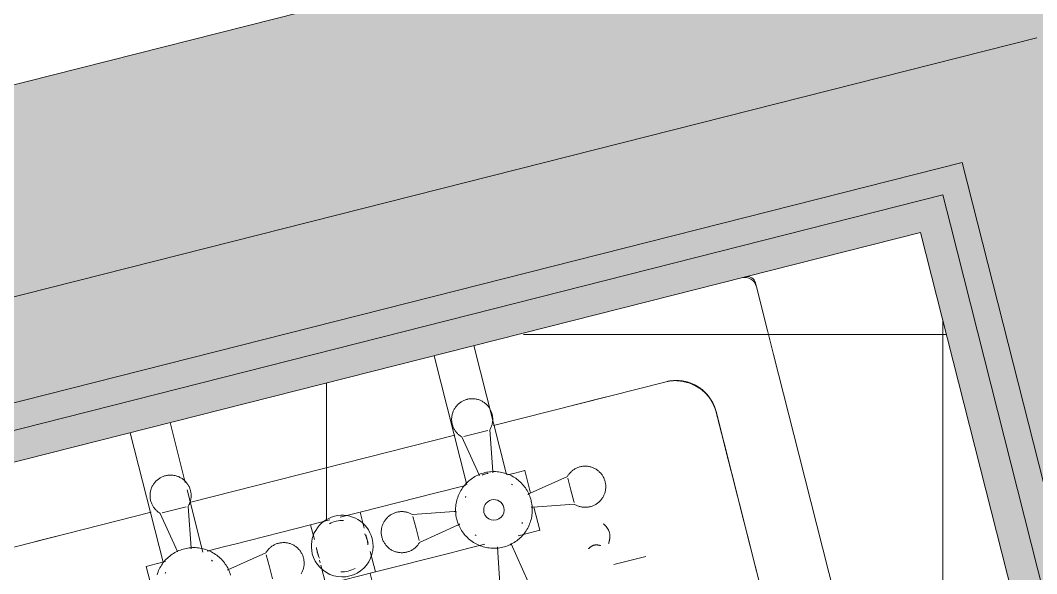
# Model space of a CAD drawing. Header units: metres. Extents: x -227.9 to -140, y 37.9 to 92.1.
# Drawn here: x -158.8488 to -158.3542, y 60.7838 to 61.053 of the extents above; entities that cross this region are included whole.
import ezdxf

# ---------------------------------------------------------------- set-up
doc = ezdxf.new("R2010")
doc.units = ezdxf.units.M
for name, color, linetype, lineweight in [('A-FLOR-PATT', 7, 'Continuous', 5), ('A-WALL', 7, 'Continuous', 5), ('I-WALL', 7, 'Continuous', 5), ('Q-SPCQ', 7, 'Continuous', 5)]:
    doc.layers.add(name, color=color, linetype=linetype, lineweight=lineweight)

# ---------------------------------------------------------------- blocks, each defined once
blk = doc.blocks.new('Vidoir mural_46x38_avec_grille - Vidoir mural_46x38_avec_grille-4237193-MUC-LAG-PRO-PLA-ARC-TZN-N02-AG02Ec-Cote')
at = {"layer": 'Q-SPCQ', "color": 9, "lineweight": 9, "true_color": 0xc0c0c0}
for p, q in [((0.2275, -0.006), (0.2275, -0.004)), ((0.2275, -0.028), (0.2275, -0.006)), ((0.2275, -0.04), (0.2275, -0.028)), ((-0.1735, -0.04), (-0.08499, -0.04)), ((-0.143, -0.04), (-0.127, -0.04)), ((-0.127, -0.04), (-0.143, -0.04)), ((-0.06567, -0.04), (0.06751, -0.04)), ((0.08683, -0.04), (0.1735, -0.04)), ((0.127, -0.04), (0.143, -0.04)), ((0.143, -0.04), (0.127, -0.04)), ((0.2275, -0.09), (0.2275, -0.04)), ((0.1935, -0.05972), (0.1935, -0.09)), ((0.1935, -0.06), (0.1935, -0.341)), ((0.1935, -0.09), (0.1935, -0.341)), ((0.2275, -0.37), (0.2275, -0.09)), ((0.143, -0.12), (0.127, -0.12)), ((0.143, -0.12), (0.127, -0.12))]:
    blk.add_line(p, q, dxfattribs=at)
for centre, radius, start in [((0.2235, -0.004), 0.004, 360), ((0.2235, -0.004), 0.004, 360), ((0.2215, -0.006), 0.006, 0), ((0.2215, -0.006), 0.006, 0), ((0.1735, -0.06), 0.02, 0)]:
    blk.add_arc(centre, radius, start, 90, dxfattribs=at)
for points, knots in [([(0.1735, -0.04), (0.17468, -0.04), (0.177, -0.04023), (0.17978, -0.04109), (0.18198, -0.04209), (0.18363, -0.04299), (0.18495, -0.04386), (0.18595, -0.04464), (0.18666, -0.04525), (0.18735, -0.0459), (0.18827, -0.04681), (0.18935, -0.04802), (0.19053, -0.04962), (0.1915, -0.05136), (0.19226, -0.05324), (0.19306, -0.05594), (0.19339, -0.05816), (0.1935, -0.05972)], [0, 0, 0, 0, 0.125, 0.25, 0.3125, 0.375, 0.4375, 0.46875, 0.5, 0.53125, 0.5625, 0.625, 0.6875, 0.75, 0.8125, 0.875, 1, 1, 1, 1]), ([(0.1935, -0.06), (0.1935, -0.05829), (0.19317, -0.05584), (0.19225, -0.05292), (0.19136, -0.05092), (0.19034, -0.04916), (0.18924, -0.04762), (0.18824, -0.04646), (0.18739, -0.0456), (0.18672, -0.04498), (0.18601, -0.04439), (0.18506, -0.04366), (0.18383, -0.04284), (0.18228, -0.042), (0.18009, -0.04105), (0.17717, -0.04023), (0.17473, -0.04), (0.1735, -0.04)], [0, 0, 0, 0, 0.125, 0.1875, 0.25, 0.3125, 0.375, 0.4375, 0.46875, 0.5, 0.53125, 0.5625, 0.625, 0.6875, 0.75, 0.875, 1, 1, 1, 1]), ([(0.127, -0.0995), (0.12701, -0.0995), (0.12704, -0.09954), (0.12711, -0.09967), (0.12719, -0.09981), (0.12729, -0.09998), (0.12741, -0.10018), (0.12752, -0.10038), (0.12761, -0.10055), (0.12768, -0.10068), (0.12775, -0.10083), (0.12785, -0.10102), (0.12798, -0.10128), (0.12811, -0.10156), (0.1282, -0.1018), (0.12827, -0.10198), (0.12833, -0.10217), (0.12841, -0.10243), (0.12852, -0.10276), (0.12862, -0.10318), (0.12869, -0.10354), (0.12872, -0.10383), (0.12874, -0.10413), (0.12875, -0.1045), (0.12874, -0.10488), (0.12872, -0.10517), (0.12869, -0.10547), (0.12862, -0.10582), (0.12852, -0.10624), (0.12841, -0.10658), (0.12833, -0.10683), (0.12827, -0.10702), (0.1282, -0.1072), (0.1281, -0.10744), (0.12798, -0.10772), (0.12785, -0.10798), (0.12775, -0.10818), (0.12768, -0.10832), (0.12761, -0.10845), (0.12752, -0.10862), (0.12741, -0.10882), (0.12729, -0.10902), (0.12719, -0.10919), (0.12711, -0.10933), (0.12704, -0.10946), (0.12701, -0.1095), (0.127, -0.1095)], [0, 0, 0, 0, 0.055556, 0.083333, 0.111111, 0.138889, 0.166667, 0.194444, 0.208333, 0.222222, 0.236111, 0.25, 0.277778, 0.305556, 0.319444, 0.333333, 0.347222, 0.361111, 0.388889, 0.416667, 0.444444, 0.458333, 0.472222, 0.5, 0.527778, 0.541667, 0.555556, 0.583333, 0.611111, 0.638889, 0.652778, 0.666667, 0.680556, 0.694444, 0.722222, 0.75, 0.763889, 0.777778, 0.791667, 0.805556, 0.833333, 0.861111, 0.888889, 0.916667, 0.944444, 1, 1, 1, 1]), ([(0.127, -0.0995), (0.127, -0.09951), (0.12704, -0.09957), (0.12723, -0.09986), (0.12758, -0.10047), (0.12793, -0.10117), (0.12813, -0.10162), (0.12827, -0.10198), (0.1284, -0.10235), (0.12856, -0.1029), (0.12867, -0.10339), (0.12872, -0.10382), (0.12874, -0.10412), (0.12875, -0.1045), (0.12874, -0.10496), (0.12868, -0.10554), (0.12856, -0.1061), (0.12842, -0.10658), (0.12833, -0.10684), (0.1282, -0.10721), (0.12798, -0.10773), (0.12758, -0.10853), (0.12723, -0.10914), (0.12704, -0.10943), (0.127, -0.10949), (0.127, -0.1095)], [0, 0, 0, 0, 0.055556, 0.111111, 0.222222, 0.277778, 0.305556, 0.333333, 0.361111, 0.388889, 0.444444, 0.458333, 0.472222, 0.5, 0.527778, 0.555556, 0.611111, 0.638889, 0.652778, 0.666667, 0.722222, 0.777778, 0.888889, 0.944444, 1, 1, 1, 1]), ([(0.12303, -0.1095), (0.12302, -0.1095), (0.12299, -0.10948), (0.12281, -0.10937), (0.12244, -0.10916), (0.12196, -0.10893), (0.1216, -0.10879), (0.1213, -0.10869), (0.12097, -0.10859), (0.12063, -0.10852), (0.12027, -0.10849), (0.12, -0.10848), (0.11972, -0.10849), (0.11937, -0.10852), (0.11903, -0.10859), (0.1187, -0.10869), (0.1184, -0.10879), (0.11804, -0.10893), (0.11756, -0.10916), (0.11719, -0.10937), (0.11701, -0.10948), (0.11698, -0.1095), (0.11697, -0.1095)], [0, 0, 0, 0, 0.055556, 0.111111, 0.222222, 0.277778, 0.333333, 0.361111, 0.388889, 0.444444, 0.472222, 0.5, 0.527778, 0.555556, 0.611111, 0.638889, 0.666667, 0.722222, 0.777778, 0.888889, 0.944444, 1, 1, 1, 1]), ([(0.12303, -0.1095), (0.12303, -0.1095), (0.123, -0.10948), (0.12292, -0.10943), (0.12284, -0.10939), (0.12274, -0.10933), (0.12261, -0.10926), (0.12247, -0.10918), (0.12231, -0.1091), (0.12214, -0.10902), (0.12195, -0.10893), (0.12175, -0.10884), (0.12153, -0.10876), (0.1213, -0.10869), (0.12105, -0.10862), (0.1208, -0.10856), (0.12054, -0.10851), (0.12027, -0.10849), (0.12, -0.10848), (0.11973, -0.10849), (0.11946, -0.10851), (0.1192, -0.10856), (0.11895, -0.10862), (0.11871, -0.10869), (0.11847, -0.10876), (0.11826, -0.10884), (0.11805, -0.10893), (0.11786, -0.10902), (0.11769, -0.1091), (0.11753, -0.10918), (0.11739, -0.10926), (0.11726, -0.10933), (0.11716, -0.10939), (0.11708, -0.10943), (0.117, -0.10948), (0.11697, -0.1095), (0.11697, -0.1095)], [0, 0, 0, 0, 0.055556, 0.083333, 0.111111, 0.138889, 0.166667, 0.194444, 0.222222, 0.25, 0.277778, 0.305556, 0.333333, 0.361111, 0.388889, 0.416667, 0.444444, 0.472222, 0.5, 0.527778, 0.555556, 0.583333, 0.611111, 0.638889, 0.666667, 0.694444, 0.722222, 0.75, 0.777778, 0.805556, 0.833333, 0.861111, 0.888889, 0.916667, 0.944444, 1, 1, 1, 1])]:
    blk.add_open_spline(points, degree=3, knots=knots, dxfattribs=at)
blk.add_open_spline([(0.1935, -0.09), (0.1935, -0.08733), (0.1935, -0.08204), (0.1935, -0.07412), (0.1935, -0.06662), (0.1935, -0.06213), (0.1935, -0.06)], degree=3, dxfattribs=at)
blk = doc.blocks.new('RCI_Robinet Mural - RCI_Robinet Mural-550002-MUC-LAG-PRO-PLA-ARC-TZN-N02-AG02Ec-Cote')
at = {"layer": 'Q-SPCQ', "color": 9, "lineweight": 9, "true_color": 0xc0c0c0}
for p, q in [((0.12134, 0), (0.12134, -0.065)), ((0.14134, -0.03), (0.14134, 0)), ((0.27384, 0), (0.27384, -0.06488)), ((0.29384, -0.06477), (0.29384, 0)), ((0.14134, -0.065), (0.14134, -0.03375)), ((0.12582, -0.04165), (0.12937, -0.06162)), ((0.12676, -0.04165), (0.13282, -0.04165)), ((0.13282, -0.04165), (0.13888, -0.04165)), ((0.13626, -0.06162), (0.13982, -0.04165)), ((0.27722, -0.04165), (0.28078, -0.06162)), ((0.27816, -0.04165), (0.28422, -0.04165)), ((0.28422, -0.04165), (0.29029, -0.04165)), ((0.28767, -0.06162), (0.29122, -0.04165)), ((0.11286, -0.065), (0.11286, -0.07649)), ((0.11303, -0.065), (0.11286, -0.065)), ((0.11286, -0.065), (0.11786, -0.065)), ((0.11786, -0.065), (0.12247, -0.065)), ((0.14347, -0.065), (0.14786, -0.065)), ((0.14786, -0.065), (0.15238, -0.065)), ((0.15238, -0.065), (0.1573, -0.065)), ((0.1573, -0.065), (0.19541, -0.065)), ((0.19541, -0.065), (0.2051, -0.065)), ((0.19541, -0.065), (0.19541, -0.07238)), ((0.21021, -0.065), (0.22031, -0.065)), ((0.22031, -0.065), (0.25842, -0.065)), ((0.22031, -0.065), (0.22031, -0.07297)), ((0.25842, -0.065), (0.26334, -0.065)), ((0.26334, -0.065), (0.26786, -0.065)), ((0.26786, -0.065), (0.27315, -0.065)), ((0.29415, -0.065), (0.29786, -0.065)), ((0.29786, -0.065), (0.30286, -0.065)), ((0.30286, -0.065), (0.30269, -0.065)), ((0.30286, -0.07634), (0.30286, -0.065)), ((0.12138, -0.07009), (0.121, -0.07057)), ((0.14476, -0.07035), (0.14437, -0.06988)), ((0.17093, -0.07285), (0.15096, -0.07641)), ((0.17093, -0.07379), (0.17093, -0.07985)), ((0.26464, -0.07591), (0.24466, -0.07236)), ((0.24466, -0.07936), (0.24466, -0.07329)), ((0.27206, -0.07009), (0.27168, -0.07057)), ((0.29544, -0.07035), (0.29505, -0.06988)), ((0.32233, -0.07285), (0.30236, -0.07641)), ((0.32233, -0.07379), (0.32233, -0.07985)), ((0.15084, -0.07643), (0.15096, -0.07641)), ((0.19541, -0.07682), (0.19541, -0.0813)), ((0.22031, -0.07632), (0.22031, -0.08056)), ((0.17093, -0.07985), (0.17093, -0.08591)), ((0.19541, -0.0828), (0.19541, -0.08402)), ((0.24466, -0.08542), (0.24466, -0.07936)), ((0.24466, -0.08636), (0.26464, -0.0828)), ((0.30236, -0.0833), (0.32233, -0.08685)), ((0.30286, -0.095), (0.30286, -0.08336)), ((0.32233, -0.07985), (0.32233, -0.08591)), ((0.19541, -0.08527), (0.19541, -0.095)), ((0.22031, -0.08468), (0.22031, -0.095)), ((0.27185, -0.08942), (0.27224, -0.08989)), ((0.29523, -0.08967), (0.29561, -0.0892)), ((0.22031, -0.095), (0.19541, -0.095)), ((0.21762, -0.22), (0.21762, -0.095)), ((0.25842, -0.095), (0.22031, -0.095)), ((0.26334, -0.095), (0.25842, -0.095)), ((0.26786, -0.095), (0.26334, -0.095)), ((0.27531, -0.095), (0.26786, -0.095)), ((0.28078, -0.09793), (0.27722, -0.1179)), ((0.28078, -0.09793), (0.28081, -0.0978)), ((0.29122, -0.1179), (0.28767, -0.09793)), ((0.29786, -0.095), (0.29199, -0.095)), ((0.30286, -0.095), (0.29786, -0.095)), ((0.30269, -0.095), (0.30286, -0.095))]:
    blk.add_line(p, q, dxfattribs=at)
at = {"layer": 'Q-SPCQ', "color": 9, "lineweight": 9, "true_color": 0xc0c0c0, "flags": 128}
for points in [[(0.12582, -0.04165), (0.12554, -0.04136), (0.12527, -0.04107), (0.12501, -0.04076), (0.12477, -0.04044), (0.12454, -0.04011), (0.12432, -0.03978), (0.12412, -0.03944), (0.12393, -0.03908), (0.12375, -0.03872), (0.12359, -0.03836), (0.12344, -0.03799), (0.12331, -0.03761), (0.1232, -0.03723), (0.12309, -0.03684), (0.12301, -0.03645), (0.12294, -0.03605), (0.12289, -0.03566), (0.12285, -0.03526), (0.12282, -0.03486), (0.12282, -0.03446), (0.12283, -0.03406), (0.12285, -0.03366), (0.1229, -0.03326), (0.12295, -0.03287), (0.12303, -0.03247), (0.12312, -0.03208), (0.12322, -0.0317), (0.12334, -0.03132), (0.12348, -0.03094), (0.12363, -0.03057), (0.12379, -0.03021), (0.12397, -0.02985), (0.12416, -0.0295), (0.12437, -0.02916), (0.12459, -0.02882), (0.12483, -0.0285), (0.12507, -0.02818), (0.12533, -0.02788), (0.1256, -0.02758), (0.12588, -0.0273), (0.12618, -0.02703), (0.12648, -0.02677), (0.1268, -0.02652), (0.12712, -0.02629), (0.12745, -0.02607), (0.1278, -0.02586), (0.12815, -0.02567), (0.1285, -0.02549), (0.12887, -0.02532), (0.12924, -0.02517), (0.12961, -0.02503), (0.13, -0.02491), (0.13038, -0.02481), (0.13077, -0.02472), (0.13116, -0.02464), (0.13156, -0.02459), (0.13196, -0.02454), (0.13236, -0.02452), (0.13276, -0.02451), (0.13282, -0.02451)], [(0.13282, -0.02451), (0.13322, -0.02451), (0.13362, -0.02454), (0.13402, -0.02458), (0.13441, -0.02463), (0.13481, -0.02471), (0.1352, -0.02479), (0.13558, -0.0249), (0.13596, -0.02501), (0.13634, -0.02515), (0.13671, -0.0253), (0.13708, -0.02546), (0.13744, -0.02564), (0.13779, -0.02583), (0.13813, -0.02603), (0.13847, -0.02625), (0.13879, -0.02649), (0.13911, -0.02673), (0.13941, -0.02699), (0.13971, -0.02726), (0.13999, -0.02754), (0.14027, -0.02783), (0.14053, -0.02814), (0.14077, -0.02845), (0.14101, -0.02877), (0.14123, -0.0291), (0.14144, -0.02944), (0.14164, -0.02979), (0.14182, -0.03015), (0.14199, -0.03051), (0.14214, -0.03088), (0.14228, -0.03126), (0.1424, -0.03164), (0.14251, -0.03202), (0.1426, -0.03241), (0.14267, -0.03281), (0.14273, -0.0332), (0.14278, -0.0336), (0.14281, -0.034), (0.14282, -0.0344), (0.14281, -0.0348), (0.14279, -0.0352), (0.14276, -0.0356), (0.14271, -0.03599), (0.14264, -0.03639), (0.14256, -0.03678), (0.14246, -0.03717), (0.14234, -0.03755), (0.14222, -0.03793), (0.14207, -0.0383), (0.14191, -0.03867), (0.14174, -0.03903), (0.14155, -0.03938), (0.14135, -0.03973), (0.14113, -0.04006), (0.1409, -0.04039), (0.14066, -0.04071), (0.14041, -0.04102), (0.14014, -0.04132), (0.13986, -0.0416), (0.13982, -0.04165)], [(0.27722, -0.04165), (0.27694, -0.04136), (0.27668, -0.04107), (0.27642, -0.04076), (0.27618, -0.04044), (0.27594, -0.04011), (0.27573, -0.03978), (0.27552, -0.03944), (0.27533, -0.03908), (0.27516, -0.03872), (0.275, -0.03836), (0.27485, -0.03799), (0.27472, -0.03761), (0.2746, -0.03723), (0.2745, -0.03684), (0.27441, -0.03645), (0.27434, -0.03605), (0.27429, -0.03566), (0.27425, -0.03526), (0.27423, -0.03486), (0.27422, -0.03446), (0.27423, -0.03406), (0.27426, -0.03366), (0.2743, -0.03326), (0.27436, -0.03287), (0.27443, -0.03247), (0.27452, -0.03208), (0.27463, -0.0317), (0.27475, -0.03132), (0.27488, -0.03094), (0.27503, -0.03057), (0.2752, -0.03021), (0.27538, -0.02985), (0.27557, -0.0295), (0.27578, -0.02916), (0.276, -0.02882), (0.27623, -0.0285), (0.27648, -0.02818), (0.27674, -0.02788), (0.27701, -0.02758), (0.27729, -0.0273), (0.27758, -0.02703), (0.27789, -0.02677), (0.2782, -0.02652), (0.27853, -0.02629), (0.27886, -0.02607), (0.2792, -0.02586), (0.27955, -0.02567), (0.27991, -0.02549), (0.28027, -0.02532), (0.28064, -0.02517), (0.28102, -0.02503), (0.2814, -0.02491), (0.28179, -0.02481), (0.28218, -0.02472), (0.28257, -0.02464), (0.28297, -0.02459), (0.28336, -0.02454), (0.28376, -0.02452), (0.28416, -0.02451), (0.28422, -0.02451)], [(0.28422, -0.02451), (0.28462, -0.02451), (0.28502, -0.02454), (0.28542, -0.02458), (0.28582, -0.02463), (0.28621, -0.02471), (0.2866, -0.02479), (0.28699, -0.0249), (0.28737, -0.02501), (0.28775, -0.02515), (0.28812, -0.0253), (0.28848, -0.02546), (0.28884, -0.02564), (0.28919, -0.02583), (0.28954, -0.02603), (0.28987, -0.02625), (0.2902, -0.02649), (0.29051, -0.02673), (0.29082, -0.02699), (0.29111, -0.02726), (0.2914, -0.02754), (0.29167, -0.02783), (0.29193, -0.02814), (0.29218, -0.02845), (0.29242, -0.02877), (0.29264, -0.0291), (0.29285, -0.02944), (0.29304, -0.02979), (0.29323, -0.03015), (0.29339, -0.03051), (0.29354, -0.03088), (0.29368, -0.03126), (0.2938, -0.03164), (0.29391, -0.03202), (0.294, -0.03241), (0.29408, -0.03281), (0.29414, -0.0332), (0.29418, -0.0336), (0.29421, -0.034), (0.29422, -0.0344), (0.29422, -0.0348), (0.2942, -0.0352), (0.29416, -0.0356), (0.29411, -0.03599), (0.29405, -0.03639), (0.29396, -0.03678), (0.29386, -0.03717), (0.29375, -0.03755), (0.29362, -0.03793), (0.29348, -0.0383), (0.29332, -0.03867), (0.29314, -0.03903), (0.29296, -0.03938), (0.29275, -0.03973), (0.29254, -0.04006), (0.29231, -0.04039), (0.29207, -0.04071), (0.29181, -0.04102), (0.29155, -0.04132), (0.29127, -0.0416), (0.29122, -0.04165)], [(0.15162, -0.07914), (0.15158, -0.07839), (0.1515, -0.07765), (0.1514, -0.07691), (0.15126, -0.07618), (0.1511, -0.07545), (0.15091, -0.07473), (0.15069, -0.07401), (0.15044, -0.07331), (0.15016, -0.07261), (0.14986, -0.07193), (0.14953, -0.07126), (0.14917, -0.07061), (0.14878, -0.06997), (0.14837, -0.06934), (0.14794, -0.06874), (0.14748, -0.06815), (0.147, -0.06758), (0.1465, -0.06702), (0.14597, -0.06649), (0.14543, -0.06598), (0.14486, -0.0655), (0.14428, -0.06503), (0.14367, -0.06459), (0.14305, -0.06418), (0.14242, -0.06379), (0.14177, -0.06342), (0.1411, -0.06308), (0.14042, -0.06277), (0.13973, -0.06249), (0.13903, -0.06223), (0.13832, -0.062), (0.1376, -0.0618), (0.13687, -0.06163), (0.13614, -0.06149), (0.1354, -0.06138), (0.13466, -0.06129), (0.13392, -0.06124), (0.13317, -0.06122), (0.13242, -0.06122), (0.13168, -0.06126), (0.13093, -0.06133), (0.13019, -0.06142), (0.12946, -0.06155), (0.12873, -0.0617), (0.128, -0.06189), (0.12729, -0.0621), (0.12658, -0.06234), (0.12588, -0.06261), (0.1252, -0.06291), (0.12453, -0.06323), (0.12387, -0.06358), (0.12322, -0.06396), (0.12259, -0.06436), (0.12198, -0.06479), (0.12139, -0.06524), (0.12081, -0.06572), (0.12025, -0.06622), (0.11972, -0.06673), (0.1192, -0.06728), (0.11871, -0.06784), (0.11824, -0.06842), (0.11779, -0.06901), (0.11737, -0.06963), (0.11697, -0.07026)], [(0.12943, -0.06188), (0.1294, -0.06174), (0.12937, -0.06162)], [(0.13626, -0.06162), (0.13624, -0.06176), (0.1362, -0.06189), (0.13617, -0.06203)], [(0.30231, -0.07988), (0.3023, -0.07914), (0.30225, -0.07839), (0.30218, -0.07765), (0.30208, -0.07691), (0.30194, -0.07618), (0.30178, -0.07545), (0.30159, -0.07473), (0.30137, -0.07401), (0.30112, -0.07331), (0.30084, -0.07261), (0.30054, -0.07193), (0.3002, -0.07126), (0.29985, -0.07061), (0.29946, -0.06997), (0.29905, -0.06934), (0.29862, -0.06874), (0.29816, -0.06815), (0.29768, -0.06758), (0.29718, -0.06702), (0.29665, -0.06649), (0.29611, -0.06598), (0.29554, -0.0655), (0.29496, -0.06503), (0.29435, -0.06459), (0.29373, -0.06418), (0.2931, -0.06379), (0.29245, -0.06342), (0.29178, -0.06308), (0.2911, -0.06277), (0.29041, -0.06249), (0.28971, -0.06223), (0.289, -0.062), (0.28828, -0.0618), (0.28755, -0.06163), (0.28682, -0.06149), (0.28608, -0.06138), (0.28534, -0.06129), (0.28459, -0.06124), (0.28385, -0.06122), (0.2831, -0.06122), (0.28236, -0.06126), (0.28161, -0.06133), (0.28087, -0.06142), (0.28014, -0.06155), (0.27941, -0.0617), (0.27868, -0.06189), (0.27797, -0.0621), (0.27726, -0.06234), (0.27656, -0.06261), (0.27588, -0.06291), (0.27521, -0.06323), (0.27455, -0.06358), (0.2739, -0.06396), (0.27327, -0.06436), (0.27266, -0.06479), (0.27207, -0.06524), (0.27149, -0.06572), (0.27093, -0.06622), (0.2704, -0.06673), (0.26988, -0.06728), (0.26939, -0.06784), (0.26892, -0.06842), (0.26847, -0.06901), (0.26805, -0.06963), (0.26765, -0.07026), (0.26728, -0.07091), (0.26693, -0.07157), (0.26661, -0.07225), (0.26632, -0.07293), (0.26606, -0.07363), (0.26582, -0.07434), (0.26561, -0.07506), (0.26544, -0.07578), (0.26529, -0.07651), (0.26517, -0.07725), (0.26507, -0.07799), (0.26501, -0.07874), (0.26498, -0.07948), (0.26498, -0.07988)], [(0.28086, -0.06196), (0.28082, -0.06182), (0.28079, -0.06168), (0.28078, -0.06162)], [(0.28767, -0.06162), (0.28764, -0.06176), (0.28761, -0.06189), (0.28757, -0.06203), (0.28753, -0.06216), (0.28748, -0.06229)], [(0.17093, -0.07285), (0.17121, -0.07257), (0.17151, -0.0723), (0.17182, -0.07205), (0.17213, -0.0718), (0.17246, -0.07157), (0.1728, -0.07136), (0.17314, -0.07115), (0.17349, -0.07096), (0.17385, -0.07078), (0.17422, -0.07062), (0.17459, -0.07048), (0.17497, -0.07035), (0.17535, -0.07023), (0.17574, -0.07013), (0.17613, -0.07004), (0.17652, -0.06997), (0.17692, -0.06992), (0.17732, -0.06988), (0.17771, -0.06986), (0.17811, -0.06985), (0.17851, -0.06986), (0.17891, -0.06989), (0.17931, -0.06993), (0.17971, -0.06999), (0.1801, -0.07006), (0.18049, -0.07015), (0.18088, -0.07025), (0.18126, -0.07037), (0.18163, -0.07051), (0.18201, -0.07066), (0.18237, -0.07082), (0.18273, -0.071), (0.18308, -0.0712), (0.18342, -0.0714), (0.18375, -0.07162), (0.18408, -0.07186), (0.18439, -0.07211), (0.1847, -0.07236), (0.18499, -0.07264), (0.18527, -0.07292), (0.18555, -0.07321), (0.18581, -0.07352), (0.18605, -0.07383), (0.18629, -0.07415), (0.18651, -0.07449), (0.18672, -0.07483), (0.18691, -0.07518), (0.18709, -0.07554), (0.18726, -0.0759), (0.18741, -0.07627), (0.18754, -0.07665), (0.18766, -0.07703), (0.18777, -0.07741), (0.18786, -0.0778), (0.18793, -0.0782), (0.18799, -0.07859), (0.18803, -0.07899), (0.18806, -0.07939), (0.18807, -0.07979), (0.18807, -0.07985)], [(0.22752, -0.07936), (0.22753, -0.07896), (0.22755, -0.07856), (0.22759, -0.07816), (0.22765, -0.07776), (0.22772, -0.07737), (0.22781, -0.07698), (0.22791, -0.07659), (0.22803, -0.07621), (0.22816, -0.07583), (0.22831, -0.07546), (0.22847, -0.0751), (0.22865, -0.07474), (0.22884, -0.07439), (0.22905, -0.07404), (0.22927, -0.07371), (0.2295, -0.07338), (0.22975, -0.07307), (0.23, -0.07276), (0.23027, -0.07247), (0.23056, -0.07218), (0.23085, -0.07191), (0.23115, -0.07165), (0.23146, -0.0714), (0.23179, -0.07116), (0.23212, -0.07094), (0.23246, -0.07073), (0.23281, -0.07054), (0.23317, -0.07036), (0.23353, -0.07019), (0.2339, -0.07004), (0.23427, -0.0699), (0.23466, -0.06978), (0.23504, -0.06967), (0.23543, -0.06958), (0.23582, -0.0695), (0.23622, -0.06944), (0.23662, -0.0694), (0.23701, -0.06937), (0.23741, -0.06936), (0.23781, -0.06936), (0.23821, -0.06938), (0.23861, -0.06942), (0.23901, -0.06947), (0.2394, -0.06953), (0.23979, -0.06962), (0.24018, -0.06972), (0.24057, -0.06983), (0.24094, -0.06996), (0.24132, -0.0701), (0.24168, -0.07026), (0.24204, -0.07044), (0.2424, -0.07062), (0.24274, -0.07083), (0.24308, -0.07104), (0.24341, -0.07127), (0.24373, -0.07151), (0.24403, -0.07177), (0.24433, -0.07203), (0.24462, -0.07231), (0.24466, -0.07236)], [(0.32233, -0.07285), (0.32262, -0.07257), (0.32291, -0.0723), (0.32322, -0.07205), (0.32354, -0.0718), (0.32387, -0.07157), (0.3242, -0.07136), (0.32455, -0.07115), (0.3249, -0.07096), (0.32526, -0.07078), (0.32562, -0.07062), (0.32599, -0.07048), (0.32637, -0.07035), (0.32675, -0.07023), (0.32714, -0.07013), (0.32753, -0.07004), (0.32793, -0.06997), (0.32832, -0.06992), (0.32872, -0.06988), (0.32912, -0.06986), (0.32952, -0.06985), (0.32992, -0.06986), (0.33032, -0.06989), (0.33072, -0.06993), (0.33111, -0.06999), (0.33151, -0.07006), (0.3319, -0.07015), (0.33228, -0.07025), (0.33266, -0.07037), (0.33304, -0.07051), (0.33341, -0.07066), (0.33378, -0.07082), (0.33413, -0.071), (0.33448, -0.0712), (0.33482, -0.0714), (0.33516, -0.07162), (0.33548, -0.07186), (0.3358, -0.07211), (0.3361, -0.07236), (0.3364, -0.07264), (0.33668, -0.07292), (0.33695, -0.07321), (0.33721, -0.07352), (0.33746, -0.07383), (0.33769, -0.07415), (0.33791, -0.07449), (0.33812, -0.07483), (0.33832, -0.07518), (0.3385, -0.07554), (0.33866, -0.0759), (0.33881, -0.07627), (0.33895, -0.07665), (0.33907, -0.07703), (0.33917, -0.07741), (0.33926, -0.0778), (0.33934, -0.0782), (0.33939, -0.07859), (0.33944, -0.07899), (0.33946, -0.07939), (0.33947, -0.07979), (0.33947, -0.07985)], [(0.26464, -0.07591), (0.26477, -0.07594), (0.26491, -0.07597), (0.26504, -0.07601), (0.26518, -0.07605), (0.26531, -0.0761), (0.26544, -0.07615), (0.26556, -0.07621), (0.26569, -0.07628), (0.26581, -0.07635)], [(0.30148, -0.07669), (0.3016, -0.07663), (0.30173, -0.07658), (0.30186, -0.07653), (0.302, -0.07649), (0.30213, -0.07645), (0.30227, -0.07642), (0.30236, -0.07641)], [(0.18807, -0.07985), (0.18806, -0.08025), (0.18804, -0.08065), (0.188, -0.08105), (0.18794, -0.08145), (0.18787, -0.08184), (0.18778, -0.08223), (0.18768, -0.08262), (0.18756, -0.083), (0.18743, -0.08337), (0.18728, -0.08375), (0.18712, -0.08411), (0.18694, -0.08447), (0.18675, -0.08482), (0.18654, -0.08516), (0.18632, -0.0855), (0.18609, -0.08582), (0.18584, -0.08614), (0.18559, -0.08645), (0.18532, -0.08674), (0.18504, -0.08703)], [(0.24466, -0.08636), (0.24438, -0.08664), (0.24408, -0.0869), (0.24377, -0.08716), (0.24346, -0.0874), (0.24313, -0.08764), (0.2428, -0.08785), (0.24245, -0.08806), (0.2421, -0.08825), (0.24174, -0.08842), (0.24137, -0.08858), (0.241, -0.08873), (0.24062, -0.08886), (0.24024, -0.08898), (0.23985, -0.08908), (0.23946, -0.08917), (0.23907, -0.08924), (0.23867, -0.08929), (0.23828, -0.08933), (0.23788, -0.08935), (0.23748, -0.08936), (0.23708, -0.08935), (0.23668, -0.08932), (0.23628, -0.08928), (0.23588, -0.08922), (0.23549, -0.08915), (0.2351, -0.08906), (0.23471, -0.08895), (0.23433, -0.08883), (0.23396, -0.0887), (0.23359, -0.08855), (0.23322, -0.08838), (0.23286, -0.0882), (0.23251, -0.08801), (0.23217, -0.0878), (0.23184, -0.08758), (0.23151, -0.08735), (0.2312, -0.0871), (0.23089, -0.08684), (0.2306, -0.08657), (0.23032, -0.08629), (0.23005, -0.086), (0.22979, -0.08569), (0.22954, -0.08538), (0.2293, -0.08505), (0.22908, -0.08472), (0.22888, -0.08438), (0.22868, -0.08403), (0.2285, -0.08367), (0.22834, -0.08331), (0.22819, -0.08294), (0.22805, -0.08256), (0.22793, -0.08218), (0.22782, -0.08179), (0.22773, -0.0814), (0.22766, -0.08101), (0.2276, -0.08061), (0.22756, -0.08022), (0.22753, -0.07982), (0.22752, -0.07942), (0.22752, -0.07936)], [(0.26574, -0.0824), (0.26562, -0.08247), (0.26549, -0.08253), (0.26536, -0.08259), (0.26523, -0.08264), (0.2651, -0.08269), (0.26497, -0.08273), (0.26483, -0.08276), (0.2647, -0.08279), (0.26464, -0.0828)], [(0.26498, -0.07988), (0.26499, -0.08063), (0.26504, -0.08138), (0.26511, -0.08212), (0.26522, -0.08286), (0.26535, -0.08359), (0.26551, -0.08432), (0.26571, -0.08504), (0.26593, -0.08576), (0.26618, -0.08646), (0.26645, -0.08715), (0.26676, -0.08784), (0.26709, -0.0885), (0.26745, -0.08916), (0.26783, -0.0898), (0.26824, -0.09043), (0.26867, -0.09103), (0.26913, -0.09162), (0.26961, -0.09219), (0.27012, -0.09275), (0.27064, -0.09328), (0.27119, -0.09379), (0.27175, -0.09427), (0.27234, -0.09474), (0.27294, -0.09518), (0.27356, -0.09559), (0.2742, -0.09598), (0.27485, -0.09635), (0.27551, -0.09669), (0.27619, -0.097), (0.27688, -0.09728), (0.27758, -0.09754), (0.27829, -0.09777), (0.27901, -0.09797), (0.27974, -0.09814), (0.28047, -0.09828), (0.28121, -0.09839), (0.28195, -0.09848), (0.2827, -0.09853), (0.28344, -0.09855), (0.28419, -0.09854), (0.28494, -0.09851), (0.28568, -0.09844), (0.28642, -0.09834), (0.28716, -0.09822), (0.28789, -0.09806), (0.28861, -0.09788), (0.28933, -0.09767), (0.29003, -0.09743), (0.29073, -0.09716), (0.29142, -0.09686), (0.29209, -0.09653), (0.29275, -0.09618), (0.29339, -0.09581), (0.29402, -0.0954), (0.29463, -0.09498), (0.29523, -0.09453), (0.2958, -0.09405), (0.29636, -0.09355), (0.2969, -0.09303), (0.29741, -0.09249), (0.29791, -0.09193), (0.29838, -0.09135), (0.29882, -0.09076), (0.29925, -0.09014), (0.29964, -0.08951), (0.30001, -0.08886), (0.30036, -0.0882), (0.30068, -0.08752), (0.30097, -0.08684), (0.30124, -0.08614), (0.30147, -0.08543), (0.30168, -0.08471), (0.30186, -0.08399), (0.30201, -0.08326), (0.30213, -0.08252), (0.30222, -0.08178), (0.30228, -0.08103), (0.30231, -0.08029), (0.30231, -0.07988)], [(0.30236, -0.0833), (0.30222, -0.08327), (0.30209, -0.08324), (0.30195, -0.0832), (0.30182, -0.08316), (0.30169, -0.08311), (0.30156, -0.08305)], [(0.33947, -0.07985), (0.33947, -0.08025), (0.33944, -0.08065), (0.3394, -0.08105), (0.33935, -0.08145), (0.33927, -0.08184), (0.33919, -0.08223), (0.33908, -0.08262), (0.33897, -0.083), (0.33883, -0.08337), (0.33868, -0.08375), (0.33852, -0.08411), (0.33834, -0.08447), (0.33815, -0.08482), (0.33795, -0.08516), (0.33773, -0.0855), (0.3375, -0.08582), (0.33725, -0.08614), (0.33699, -0.08645), (0.33672, -0.08674), (0.33644, -0.08703), (0.33615, -0.0873), (0.33585, -0.08756), (0.33553, -0.08781), (0.33521, -0.08804), (0.33488, -0.08827), (0.33454, -0.08848), (0.33419, -0.08867), (0.33383, -0.08885), (0.33347, -0.08902), (0.3331, -0.08917), (0.33272, -0.08931), (0.33234, -0.08943), (0.33196, -0.08954), (0.33157, -0.08963), (0.33117, -0.08971), (0.33078, -0.08977), (0.33038, -0.08981), (0.32998, -0.08984), (0.32958, -0.08985), (0.32918, -0.08985), (0.32878, -0.08983), (0.32838, -0.08979), (0.32799, -0.08974), (0.32759, -0.08967), (0.3272, -0.08959), (0.32681, -0.08949), (0.32643, -0.08938), (0.32605, -0.08925), (0.32568, -0.0891), (0.32531, -0.08894), (0.32495, -0.08877), (0.3246, -0.08858), (0.32425, -0.08838), (0.32392, -0.08817), (0.32359, -0.08794), (0.32327, -0.0877), (0.32296, -0.08744), (0.32266, -0.08717), (0.32238, -0.0869), (0.32233, -0.08685)], [(0.28761, -0.09768), (0.28765, -0.09781), (0.28767, -0.09793)]]:
    blk.add_lwpolyline(points, dxfattribs=at)
at = {"layer": 'Q-SPCQ', "color": 9, "lineweight": 9, "true_color": 0xc0c0c0}
for centre, radius, start, end in [((0.20774, -0.07882), 0.015, 0, 180), ((0.20774, -0.07882), 0.0125, 72.5421, 105.7723), ((0.20774, -0.07882), 0.015, 180, 0), ((0.20774, -0.07882), 0.0125, 168.8642, 180), ((0.20774, -0.07882), 0.0125, 180, 194.0997), ((0.20774, -0.07882), 0.0125, 0, 14.0997), ((0.20774, -0.07882), 0.0125, 348.8642, 0), ((0.28365, -0.07988), 0.005, 0, 180), ((0.28365, -0.07988), 0.005, 180, 0), ((0.20774, -0.07882), 0.0125, 252.5421, 285.7723)]:
    blk.add_arc(centre, radius, start, end, dxfattribs=at)
for points in [[(0.28422, -0.06187), (0.28403, -0.06186), (0.28366, -0.06186), (0.28314, -0.06189), (0.28263, -0.06195), (0.28233, -0.06201), (0.28219, -0.06204)], [(0.28528, -0.06196), (0.28495, -0.06191), (0.2846, -0.06188), (0.28422, -0.06187)]]:
    blk.add_open_spline(points, degree=3, dxfattribs=at)
blk = doc.blocks.new('MUC-DLP-DCE-CUI-M3D-TZN-TNV-v21-C_rvt-1-MUC-LAG-PRO-PLA-ARC-TZN-N02-AG02Ec-Cote')
at = {"layer": 'Q-SPCQ', "color": 9, "lineweight": 9, "true_color": 0xc0c0c0, "rotation": 14.21777698102416}
for name, p in [('Vidoir mural_46x38_avec_grille - Vidoir mural_46x38_avec_grille-4237193-MUC-LAG-PRO-PLA-ARC-TZN-N02-AG02Ec-Cote', (-158.71254, 60.87335)), ('RCI_Robinet Mural - RCI_Robinet Mural-550002-MUC-LAG-PRO-PLA-ARC-TZN-N02-AG02Ec-Cote', (-158.91288, 60.82259))]:
    blk.add_blockref(name, p, dxfattribs=at)

msp = doc.modelspace()

# ---------------------------------------------------------------- hatches: boundary and pattern name
at = {"layer": 'A-FLOR-PATT', "true_color": 0xc0c0c0}
h = msp.add_hatch(dxfattribs=at)
h.set_pattern_fill('FP_2', color=9, style=0, pattern_type=2)
h.set_pattern_definition([(0, (0, 0), (0, 0.3), []), (90, (0, 0), (-0.3, 0), [])])
h.paths.add_polyline_path([(-160.3114, 55.46463), (-157.02087, 55.46463), (-157.14056, 55.93704), (-157.14056, 55.91113), (-157.14681, 55.91113), (-157.14681, 55.50813), (-157.14056, 55.50813), (-157.14056, 55.47963), (-157.16806, 55.47963), (-157.16806, 55.50813), (-157.16181, 55.50813), (-157.16181, 55.91113), (-157.16806, 55.91113), (-157.16806, 55.93963), (-157.14122, 55.93963), (-157.36082, 56.80638), (-157.84255, 56.6848), (-158.31082, 56.68586), (-158.64104, 57.01757), (-158.63999, 57.48563), (-158.3087, 57.81543), (-158.1531, 57.85486), (-158.39843, 58.82311), (-157.90357, 58.9485), (-157.943, 59.10412), (-157.93831, 59.10596), (-157.943, 59.12475), (-157.93353, 59.12782), (-158.15442, 59.99962), (-158.96384, 59.79454), (-158.95524, 59.76061), (-158.85831, 59.78517), (-158.8534, 59.76579), (-158.96972, 59.73631), (-158.98323, 59.78963), (-159.04624, 59.77366), (-159.05606, 59.81244), (-158.99305, 59.8284), (-159.00656, 59.88172), (-158.89024, 59.91119), (-158.88532, 59.89181), (-158.98226, 59.86724), (-158.97366, 59.83332), (-158.16424, 60.0384), (-158.16915, 60.05779), (-158.17885, 60.05533), (-158.18376, 60.07472), (-158.18861, 60.07349), (-158.41065, 60.94984), (-158.62786, 60.89404), (-158.61178, 60.83182), (-158.60328, 60.83305), (-158.60017, 60.82312), (-158.5775, 60.83317), (-158.57281, 60.83604), (-158.5666, 60.83179), (-158.56426, 60.82783), (-158.56473, 60.82271), (-158.5682, 60.81788), (-158.58259, 60.81808), (-158.59899, 60.8161), (-158.59662, 60.80472), (-158.60651, 60.80221), (-158.60837, 60.7998), (-158.60975, 60.79775), (-158.59959, 60.77479), (-158.59671, 60.77009), (-158.60096, 60.76389), (-158.60492, 60.76155), (-158.61005, 60.76202), (-158.61488, 60.76549), (-158.61464, 60.77959), (-158.61749, 60.79682), (-158.62989, 60.79629), (-158.67835, 60.78294), (-158.63367, 60.60742), (-158.65306, 60.60251), (-158.69804, 60.77902), (-158.75257, 60.7652), (-158.75444, 60.76279), (-158.7593, 60.76112), (-158.75663, 60.76084), (-158.74622, 60.73738), (-158.7441, 60.73179), (-158.74712, 60.72716), (-158.75169, 60.72437), (-158.75682, 60.72483), (-158.76165, 60.72831), (-158.7614, 60.7424), (-158.76355, 60.75981), (-158.77655, 60.75913), (-158.7802, 60.75913), (-158.78348, 60.76919), (-158.80615, 60.75914), (-158.81084, 60.75627), (-158.81705, 60.76051), (-158.81939, 60.76448), (-158.81892, 60.7696), (-158.81545, 60.77443), (-158.80135, 60.77419), (-158.78453, 60.77621), (-158.78687, 60.78746), (-158.77948, 60.7901), (-158.79526, 60.85239), (-159.05032, 60.7866), (-158.9762, 60.49262), (-158.97465, 60.46668), (-158.9882, 60.43494), (-159.00507, 60.4186), (-159.03859, 60.39673), (-159.05045, 60.38816), (-159.05166, 60.38174), (-159.06369, 60.35006), (-159.08698, 60.33638), (-159.11622, 60.32397), (-159.14622, 60.31556), (-159.16852, 60.31151), (-159.2059, 60.31041), (-159.21844, 60.31085), (-159.24722, 60.33566), (-159.24858, 60.33864), (-159.2627, 60.33993), (-159.3097, 60.34458), (-159.33231, 60.35277), (-159.35613, 60.37773), (-159.36422, 60.3969), (-159.43757, 60.68965), (-159.06321, 60.78523), (-159.2763, 61.65425), (-159.73223, 61.53873), (-159.73407, 61.54291), (-159.75272, 61.53818), (-159.75517, 61.54788), (-160.68577, 61.31209), (-160.68331, 61.3024), (-160.7027, 61.29749), (-160.70159, 61.29312), (-161.37413, 61.12272), (-161.37413, 59.90527), (-161.37913, 59.90527), (-161.37913, 59.88527), (-161.38913, 59.88527), (-161.38913, 58.82527), (-161.37913, 58.82527), (-161.37913, 58.80527), (-161.37413, 58.80527), (-161.37413, 58.77527), (-160.3124, 58.77527), (-160.3124, 58.70106), (-159.6124, 58.70106), (-159.61296, 55.47963), (-160.3124, 55.47963), (-160.3114, 56.73603), (-160.3274, 56.73603), (-160.3274, 55.46463)])
h.paths.add_polyline_path([(-158.73631, 55.47963), (-158.75756, 55.47963), (-158.75756, 55.50813), (-158.75131, 55.50813), (-158.75131, 55.91113), (-158.75756, 55.91113), (-158.75756, 55.93963), (-158.73006, 55.93963), (-158.73006, 55.92463), (-157.16856, 55.92463), (-157.16856, 55.49463), (-158.73006, 55.49463), (-158.73006, 55.47963)])
h.paths.add_polyline_path([(-158.73631, 55.50813), (-158.73006, 55.50813), (-158.73006, 55.91113), (-158.73631, 55.91113), (-158.73631, 55.55145)])
h.paths.add_polyline_path([(-159.1687, 58.3986), (-159.24238, 58.68941), (-158.95157, 58.76309), (-158.87789, 58.47228), (-159.15639, 58.40171)])
h.paths.add_polyline_path([(-159.04592, 58.52872), (-158.99256, 58.54224), (-159.00607, 58.59353), (-159.05882, 58.57965), (-159.04734, 58.53432)])
h.paths.add_polyline_path([(-159.07293, 58.63535), (-159.0197, 58.64935), (-159.03309, 58.70218), (-159.08632, 58.68818), (-159.07435, 58.64095)])
h.paths.add_polyline_path([(-159.07483, 58.63487), (-159.08834, 58.68818), (-159.14169, 58.67466), (-159.1277, 58.62147), (-159.08644, 58.63193)])
h.paths.add_polyline_path([(-159.12961, 58.61897), (-159.18292, 58.60546), (-159.16941, 58.55417), (-159.1167, 58.56803), (-159.12819, 58.61336)])
h.paths.add_polyline_path([(-159.1277, 58.61945), (-159.12819, 58.62135), (-159.13009, 58.62087), (-159.12961, 58.61897), (-159.12819, 58.61933)])
h.paths.add_polyline_path([(-159.1161, 58.56565), (-159.11407, 58.56565), (-159.10117, 58.51472), (-159.10319, 58.51472), (-159.11468, 58.56005)])
h.paths.add_polyline_path([(-159.10259, 58.51234), (-159.10057, 58.51234), (-159.08766, 58.4614), (-159.03443, 58.4754), (-159.04734, 58.52633), (-159.04543, 58.52682), (-159.04592, 58.52872), (-159.04794, 58.52872), (-159.06084, 58.57965), (-159.05894, 58.58013), (-159.05894, 58.58216), (-159.00619, 58.59603), (-159.0191, 58.64697), (-159.07245, 58.63345), (-159.07293, 58.63535), (-159.07483, 58.63487), (-159.07483, 58.63284), (-159.12758, 58.61897), (-159.11468, 58.56803), (-159.11658, 58.56755), (-159.1161, 58.56565), (-159.16941, 58.55214), (-159.1559, 58.50085), (-159.10307, 58.51424)])
h.paths.add_polyline_path([(-159.14288, 58.44741), (-159.08968, 58.4614), (-159.10259, 58.51234), (-159.1558, 58.49842), (-159.1463, 58.46092)])
h.paths.add_polyline_path([(-159.03241, 58.4754), (-158.97906, 58.48892), (-158.99256, 58.54021), (-159.04531, 58.52633), (-159.03431, 58.48291)])
h.paths.add_polyline_path([(-158.97715, 58.4894), (-158.9238, 58.50292), (-158.93731, 58.55421), (-158.99018, 58.54082), (-158.97905, 58.49691)])
h.paths.add_polyline_path([(-159.10069, 58.51282), (-159.10117, 58.51472), (-159.04782, 58.52824), (-159.04734, 58.52633), (-159.09318, 58.51472)])
h.paths.add_polyline_path([(-158.99066, 58.54272), (-158.93731, 58.55624), (-158.95082, 58.60753), (-159.00369, 58.59413), (-158.99256, 58.55022)])
h.paths.add_polyline_path([(-158.99208, 58.54033), (-158.99018, 58.54082), (-158.99066, 58.54272), (-158.99256, 58.54224), (-158.9922, 58.54082)])
h.paths.add_polyline_path([(-159.1142, 58.56613), (-159.11468, 58.56803), (-159.06133, 58.58155), (-159.06084, 58.57965), (-159.10669, 58.56803)])
h.paths.add_polyline_path([(-159.06133, 58.58155), (-159.07435, 58.63297), (-159.07245, 58.63345), (-159.05942, 58.58203), (-159.06084, 58.58167)])
h.paths.add_polyline_path([(-159.00417, 58.59603), (-158.95082, 58.60955), (-158.96433, 58.66084), (-159.01707, 58.64697), (-159.00559, 58.60164)])
h.paths.add_polyline_path([(-159.00559, 58.59365), (-159.00369, 58.59413), (-159.00417, 58.59603), (-159.00607, 58.59555), (-159.00571, 58.59413)])
h.paths.add_polyline_path([(-159.1834, 58.60736), (-159.13009, 58.62087), (-159.1436, 58.67418), (-159.19691, 58.66067), (-159.18683, 58.62087)])
h.paths.add_polyline_path([(-159.0191, 58.64697), (-159.0172, 58.64745), (-159.01768, 58.64935), (-159.01958, 58.64887), (-159.01922, 58.64745)])
h.paths.add_polyline_path([(-159.01768, 58.64935), (-158.96433, 58.66287), (-158.97783, 58.71618), (-159.03106, 58.70218), (-159.02062, 58.66096)])
h.paths.add_polyline_path([(-159.24099, 60.33867), (-159.19674, 60.34176), (-159.21067, 60.34072), (-159.2389, 60.33882)])
h.paths.add_polyline_path([(-159.17785, 60.34417), (-159.13305, 60.35474), (-159.13771, 60.35403), (-159.16442, 60.34757), (-159.17679, 60.34444)])
h.paths.add_polyline_path([(-159.11487, 60.36017), (-159.07454, 60.37683), (-159.09588, 60.36778), (-159.11414, 60.36047)])
h.paths.add_polyline_path([(-159.20316, 60.54178), (-159.19105, 60.54428), (-159.18904, 60.54585), (-159.20361, 60.54185)])
h.paths.add_polyline_path([(-159.20553, 60.54213), (-159.22233, 60.54885), (-159.21712, 60.54544), (-159.20987, 60.54276)])
h.paths.add_polyline_path([(-159.18518, 60.54728), (-159.17767, 60.55431), (-159.17523, 60.55923), (-159.18221, 60.55085)])
h.paths.add_polyline_path([(-159.23374, 60.56592), (-159.23374, 60.58093), (-159.23454, 60.57278), (-159.23401, 60.56825)])
h.paths.add_polyline_path([(-159.22361, 60.54985), (-159.23156, 60.56046), (-159.22815, 60.55481), (-159.22565, 60.55146)])
h.paths.add_polyline_path([(-159.2018, 60.5592), (-159.20129, 60.5604), (-159.19932, 60.55984)])
h.paths.add_polyline_path([(-159.20363, 60.58836), (-159.20483, 60.58714), (-159.20687, 60.58753)])
h.paths.add_polyline_path([(-159.20102, 60.57979), (-159.19879, 60.58036), (-159.19548, 60.57802), (-159.19666, 60.57531), (-159.20009, 60.57884)])
h.paths.add_polyline_path([(-159.20708, 60.57826), (-159.20663, 60.58136), (-159.2019, 60.58151), (-159.2019, 60.57957), (-159.20671, 60.57835)])
h.paths.add_polyline_path([(-159.20878, 60.57224), (-159.20483, 60.56751), (-159.20603, 60.56676), (-159.20995, 60.56954), (-159.209, 60.57173)])
h.paths.add_polyline_path([(-159.21046, 60.57315), (-159.21094, 60.57475), (-159.20781, 60.57829), (-159.20735, 60.57731), (-159.209, 60.57236), (-159.21046, 60.57315)])
h.paths.add_polyline_path([(-159.2042, 60.55133), (-159.20617, 60.55676), (-159.20261, 60.55817), (-159.2018, 60.5592), (-159.19055, 60.56), (-159.18963, 60.56244), (-159.18918, 60.56616), (-159.18963, 60.56979), (-159.18581, 60.57819), (-159.18526, 60.57922), (-159.19092, 60.57863), (-159.19243, 60.57801), (-159.19769, 60.5808), (-159.20088, 60.58542), (-159.19968, 60.58716), (-159.20123, 60.59038), (-159.21058, 60.5876), (-159.21401, 60.58698), (-159.21489, 60.58756), (-159.2158, 60.58512), (-159.21625, 60.5814), (-159.2158, 60.57777), (-159.21963, 60.56937), (-159.21967, 60.56835), (-159.22082, 60.56735), (-159.21472, 60.56511), (-159.21094, 60.56053), (-159.20866, 60.55746), (-159.20483, 60.55219)])
h.paths.add_polyline_path([(-159.1717, 60.58164), (-159.17654, 60.59148), (-159.17608, 60.5886), (-159.17356, 60.5846)])
h.paths.add_polyline_path([(-159.17295, 60.56269), (-159.1717, 60.56663), (-159.17089, 60.57478), (-159.17185, 60.57931), (-159.1728, 60.565)])
h.paths.add_polyline_path([(-159.20354, 60.56605), (-159.20354, 60.56799), (-159.19833, 60.56855), (-159.19932, 60.56619), (-159.20261, 60.56608)])
h.paths.add_polyline_path([(-159.20415, 60.56872), (-159.20763, 60.57312), (-159.20638, 60.57755), (-159.20217, 60.57826), (-159.20073, 60.57826), (-159.1978, 60.57444), (-159.19984, 60.57008), (-159.20327, 60.5693), (-159.20361, 60.56907)])
h.paths.add_polyline_path([(-159.19644, 60.56921), (-159.19809, 60.57025), (-159.19596, 60.57494), (-159.19419, 60.57337), (-159.19497, 60.57192)])
h.paths.add_polyline_path([(-159.20182, 60.57025), (-159.20102, 60.57471), (-159.2035, 60.57548), (-159.20442, 60.57532), (-159.2042, 60.57278), (-159.20193, 60.57208)])
h.paths.add_polyline_path([(-159.23184, 60.58636), (-159.22026, 60.60028), (-159.22777, 60.59325), (-159.2315, 60.58716)])
h.paths.add_polyline_path([(-159.19995, 60.59401), (-159.20061, 60.59537), (-159.20019, 60.59444)])
h.paths.add_polyline_path([(-159.21933, 60.60096), (-159.20285, 60.60571), (-159.21439, 60.60328), (-159.21909, 60.60114)])
h.paths.add_polyline_path([(-159.19223, 60.60236), (-159.19143, 60.60346), (-159.19557, 60.6048), (-159.19776, 60.60457), (-159.19263, 60.60252)])
h.paths.add_polyline_path([(-158.75977, 60.79433), (-158.69813, 60.81002), (-158.69583, 60.81174), (-158.69045, 60.81189), (-158.63165, 60.82755), (-158.64743, 60.88984), (-158.77569, 60.85658), (-158.75991, 60.79444)])
at = {"layer": 'I-WALL', "true_color": 0xaaaaaa}
h = msp.add_hatch(color=253, dxfattribs=at)
h.paths.add_polyline_path([(-156.84247, 55.07814), (-156.74554, 55.1027), (-157.77045, 59.14784), (-157.84945, 59.12782), (-157.83398, 59.06675), (-157.85191, 59.06221), (-156.89452, 55.28354)])
h.paths.add_polyline_path([(-158.09506, 60.09719), (-158.01606, 60.11721), (-158.28182, 61.1661), (-158.37875, 61.14154), (-158.12847, 60.15372), (-158.11054, 60.15826), (-158.09826, 60.10979)])
for points in [[(-159.00601, 60.87948), (-158.35419, 61.0446), (-158.37875, 61.14154), (-159.02982, 60.97661), (-159.01339, 60.90958)], [(-159.04257, 60.81864), (-158.39038, 60.98386), (-158.40266, 61.03233), (-159.05448, 60.8672)], [(-159.05208, 60.80282), (-158.39979, 60.96806), (-158.40298, 60.98066), (-159.05517, 60.81545)], [(-159.06304, 60.78454), (-158.39611, 60.95352), (-158.39979, 60.96806), (-159.06661, 60.79911)]]:
    msp.add_hatch(color=253, dxfattribs=at).paths.add_polyline_path(points)
h = msp.add_hatch(color=253, dxfattribs=at)
h.paths.add_polyline_path([(-156.89094, 55.06586), (-156.84247, 55.07814), (-156.9024, 55.31463), (-156.95398, 55.31463), (-156.93801, 55.25162)])
h.paths.add_polyline_path([(-156.9404, 55.46463), (-157.2889, 56.84008), (-157.33736, 56.8278), (-156.99198, 55.46463)])
h.paths.add_polyline_path([(-157.35186, 56.88499), (-157.30339, 56.89727), (-157.56446, 57.92766), (-157.61292, 57.91538), (-157.48913, 57.42679)])
h.paths.add_polyline_path([(-157.62742, 57.97258), (-157.57895, 57.98486), (-157.85191, 59.06221), (-157.83398, 59.06675), (-157.84626, 59.11522), (-157.91266, 59.0984), (-157.65796, 58.09313)])
h.paths.add_polyline_path([(-158.16466, 60.09297), (-158.09826, 60.10979), (-158.11054, 60.15826), (-158.12847, 60.15372), (-158.35419, 61.0446), (-158.40266, 61.03233), (-158.16915, 60.11072)])
h = msp.add_hatch(color=253, dxfattribs=at)
h.paths.add_polyline_path([(-156.90354, 55.06266), (-156.89094, 55.06586), (-156.95398, 55.31463), (-156.96739, 55.31463), (-156.93801, 55.19869)])
h.paths.add_polyline_path([(-157.00539, 55.46463), (-156.99198, 55.46463), (-157.33736, 56.8278), (-157.34997, 56.82461), (-157.09527, 55.81936)])
h.paths.add_polyline_path([(-157.36446, 56.8818), (-157.35186, 56.88499), (-157.61292, 57.91538), (-157.62553, 57.91219), (-157.50254, 57.42679)])
h.paths.add_polyline_path([(-157.64002, 57.96938), (-157.62742, 57.97258), (-157.91266, 59.0984), (-157.84626, 59.11522), (-157.84945, 59.12782), (-157.92846, 59.1078), (-157.6437, 57.98392)])
h.paths.add_polyline_path([(-158.17407, 60.07717), (-158.09506, 60.09719), (-158.09826, 60.10979), (-158.16466, 60.09297), (-158.39038, 60.98386), (-158.40298, 60.98066), (-158.17885, 60.09605)])
h = msp.add_hatch(color=253, dxfattribs=at)
h.paths.add_polyline_path([(-157.65824, 57.98024), (-157.6437, 57.98392), (-157.91769, 59.06411), (-157.9271, 59.06173), (-157.93815, 59.10535), (-157.943, 59.10412), (-157.72165, 58.23051)])
h.paths.add_polyline_path([(-158.18861, 60.07349), (-158.18376, 60.07472), (-158.19481, 60.11834), (-158.18512, 60.1208), (-158.39611, 60.95352), (-158.41065, 60.94984), (-158.19481, 60.09798)])

# ---------------------------------------------------------------- linework, layer by layer
at = {"layer": 'A-WALL'}
for p, q in [((-159.00601, 60.87948), (-158.35419, 61.0446)), ((-159.04257, 60.81864), (-158.39038, 60.98386)), ((-158.39038, 60.98386), (-158.16466, 60.09297)), ((-158.39611, 60.95352), (-158.18512, 60.1208))]:
    msp.add_line(p, q, dxfattribs=at)
at = {"layer": 'I-WALL', "lineweight": 13}
for p, q in [((-158.28182, 61.1661), (-158.88441, 61.01344)), ((-159.05208, 60.80282), (-158.39979, 60.96806)), ((-158.39979, 60.96806), (-159.05207, 60.8028)), ((-158.39979, 60.96806), (-158.39611, 60.95352)), ((-159.06304, 60.78454), (-158.41065, 60.94984)), ((-158.41065, 60.94984), (-158.18861, 60.07349))]:
    msp.add_line(p, q, dxfattribs=at)

# ---------------------------------------------------------------- block references
at = {"lineweight": 5}
msp.add_blockref('MUC-DLP-DCE-CUI-M3D-TZN-TNV-v21-C_rvt-1-MUC-LAG-PRO-PLA-ARC-TZN-N02-AG02Ec-Cote', (0, 0), dxfattribs=at)

doc.saveas('drawing.dxf')
